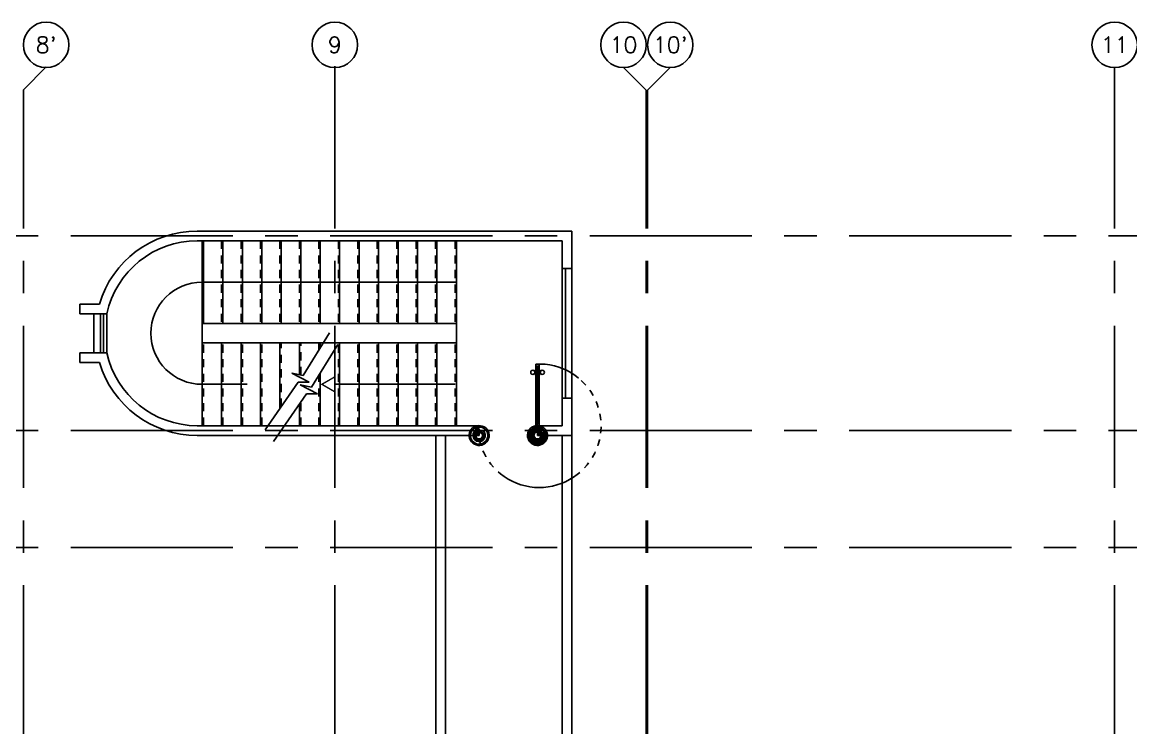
# Model space of a CAD drawing. Extents: x 417866029 to 417866302, y 43498040 to 43498122.
# Drawn here: x 417866072.73 to 417866089.82, y 43498108.13 to 43498119 of the extents above; entities that cross this region are included whole.
import ezdxf
from ezdxf.enums import TextEntityAlignment as Align

# ---------------------------------------------------------------- set-up
doc = ezdxf.new("R2010")
doc.units = 0
doc.header["$MEASUREMENT"] = 0
for name, pattern in [('CENTERX2', [4, 2.5, -0.5, 0.5, -0.5]), ('HIDDEN', [0.375, 0.25, -0.125]), ('HIDDEN2', [0.1875, 0.125, -0.0625])]:
    doc.linetypes.add(name, pattern=pattern)
for name, color, linetype in [('AX', 9, 'CONTINUOUS'), ('AX-CR', 7, 'CONTINUOUS'), ('AX-TXT', 2, 'CONTINUOUS'), ('AXES', 11, 'CENTERX2'), ('DOOR', 9, 'CONTINUOUS'), ('ROOF', 7, 'CONTINUOUS'), ('STR', 9, 'CONTINUOUS'), ('WALL', 9, 'CONTINUOUS'), ('WIN', 9, 'CONTINUOUS')]:
    doc.layers.add(name, color=color, linetype=linetype)
doc.styles.add('ROMANS', font='ROMANS.shx', dxfattribs={"width": 0.6})

# ---------------------------------------------------------------- blocks, each defined once
blk = doc.blocks.new('DOOR-10')
at = {"layer": 'DOOR', "color": 0, "linetype": 'ByBlock'}
for p, q in [((-26, 1100), (-76, 1100)), ((-76, 1100), (-26, 1100)), ((-76, 1050), (-76, 1100)), ((-59, 1050), (-76, 1050)), ((-43, 1070), (-59, 1070)), ((-59, 1050), (-59, 1070)), ((-43, 1050), (-43, 1070)), ((-26, 1050), (-43, 1050)), ((-26, 1050), (-26, 1100)), ((-83, 1005), (-92, 1005)), ((-92, 1005), (-92, 940)), ((-83, 940), (-92, 940)), ((-76, 1018), (-83, 1018)), ((-83, 928), (-83, 1018)), ((-83, 1005), (-83, 940)), ((-76, 928), (-83, 928)), ((-26, 1018), (-18, 1018)), ((-26, 928), (-18, 928)), ((-18, 928), (-18, 1018)), ((-18, 1005), (-9, 1005)), ((-18, 1005), (-18, 940)), ((-18, 940), (-9, 940)), ((-9, 1005), (-9, 940)), ((-76, 200), (-59, 200)), ((-76, 150), (-76, 200)), ((-59, 200), (-59, 180)), ((-59, 180), (-43, 180)), ((-43, 200), (-26, 200)), ((-43, 180), (-43, 200)), ((-26, 200), (-26, 150)), ((-1001, 0), (-1001, 150)), ((-1001, 150), (-976, 150)), ((-1001, 150), (-1001, 0)), ((-951, 0), (-1001, 0)), ((-976, 150), (-976, 100)), ((-976, 100), (-951, 100)), ((-951, 100), (-951, 0)), ((-76, 150), (-26, 150)), ((-51, 100), (-51, 0)), ((-26, 100), (-51, 100)), ((-51, 0), (-1, 0)), ((-1, 150), (-26, 150)), ((-26, 150), (-26, 100))]:
    blk.add_line(p, q, dxfattribs=at)
at = {"layer": 'DOOR', "linetype": 'ByBlock'}
for p, q in [((-76, 1050), (-76, 200)), ((-59, 200), (-59, 1050)), ((-43, 200), (-43, 1050)), ((-26, 200), (-26, 1050))]:
    blk.add_line(p, q, dxfattribs=at)
at = {"layer": 'DOOR', "color": 9, "linetype": 'ByBlock'}
for p, q in [((-951, 0), (-1001, 114)), ((-951, 0), (-1001, 40)), ((-951, 0), (-964, 100)), ((-51, 0), (-1, 114)), ((-51, 0), (-37, 100)), ((-51, 0), (-1, 40)), ((-1, 0), (-1, 150))]:
    blk.add_line(p, q, dxfattribs=at)
at = {"layer": 'DOOR', "color": 0, "linetype": 'ByBlock'}
for centre in [(-124, 973), (23, 973)]:
    blk.add_circle(centre, 32.4, dxfattribs=at)
at = {"layer": 'DOOR', "linetype": 'HIDDEN', "ltscale": 0.5}
blk.add_arc((-23, 149), 952, 93.1482, 179.9482, dxfattribs=at)
at = {"layer": 'DOOR', "color": 9, "linetype": 'ByBlock'}
for centre, radius, start, end in [((-951, 0), 154, 103.7142, 108.8947), ((-951, 0), 134, 100.72, 111.8402), ((-951, 0), 94.4, 90, 121.9818), ((-951, 0), 74.4, 90, 132.2236), ((-951, 0), 54.4, 90, 156.7926), ((-951, 0), 34.4, 90, 180), ((-951, 0), 14.4, 90, 180), ((-51, 0), 94.4, 58.0182, 90), ((-51, 0), 74.4, 47.7764, 90), ((-51, 0), 54.4, 23.2074, 90), ((-51, 0), 34.4, 0, 90), ((-51, 0), 14.4, 0, 90), ((-51, 0), 134, 68.1598, 79.28), ((-51, 0), 114, 64.0838, 77.3774), ((-51, 0), 154, 71.1053, 76.2858)]:
    blk.add_arc(centre, radius, start, end, dxfattribs=at)
blk = doc.blocks.new('AXU')
at = {"layer": 'AX-CR'}
blk.add_circle((0, 350), 350, dxfattribs=at)
at = {"layer": 'AX-TXT', "style": 'ROMANS'}
blk.add_attdef('AX', text='', height=250, dxfattribs=at).set_placement((0, 350), align=Align.MIDDLE)

msp = doc.modelspace()

# ---------------------------------------------------------------- linework, layer by layer
at = {"layer": 'AXES'}
for p, q in [((417866077.554, 43498039.822), (417866077.554, 43498118.635)), ((417866072.754, 43498117.959), (417866073.104, 43498118.309)), ((417866082.354, 43498117.95), (417866082.004, 43498118.3)), ((417866082.374, 43498117.95), (417866082.724, 43498118.3)), ((417866089.574, 43498039.822), (417866089.574, 43498118.3)), ((417866072.754, 43498039.822), (417866072.754, 43498117.959)), ((417866082.354, 43498039.822), (417866082.354, 43498117.95)), ((417866082.374, 43498039.822), (417866082.374, 43498117.95)), ((417866029.482, 43498115.706), (417866098.574, 43498115.706)), ((417866029.482, 43498112.706), (417866111.081, 43498112.706)), ((417866029.482, 43498110.906), (417866098.574, 43498110.906))]:
    msp.add_line(p, q, dxfattribs=at)
at = {"layer": 'ROOF'}
for p, q in [((417866079.109, 43498112.631), (417866079.109, 43498097.956)), ((417866079.259, 43498112.631), (417866079.259, 43498097.956)), ((417866081.059, 43498112.631), (417866081.059, 43498097.956)), ((417866081.209, 43498112.631), (417866081.209, 43498097.956))]:
    msp.add_line(p, q, dxfattribs=at)
at = {"layer": 'STR', "linetype": 'HIDDEN2'}
for p, q in [((417866075.508, 43498115.631), (417866075.508, 43498114.356)), ((417866075.528, 43498115.631), (417866075.528, 43498114.356)), ((417866075.808, 43498115.631), (417866075.808, 43498114.356)), ((417866076.108, 43498115.631), (417866076.108, 43498114.356)), ((417866076.408, 43498115.631), (417866076.408, 43498114.356)), ((417866076.708, 43498115.631), (417866076.708, 43498114.356)), ((417866077.008, 43498115.631), (417866077.008, 43498114.356)), ((417866077.308, 43498115.631), (417866077.308, 43498114.356)), ((417866077.608, 43498115.631), (417866077.608, 43498114.356)), ((417866077.908, 43498115.631), (417866077.908, 43498114.356)), ((417866078.208, 43498115.631), (417866078.208, 43498114.356)), ((417866078.508, 43498115.631), (417866078.508, 43498114.356)), ((417866078.808, 43498115.631), (417866078.808, 43498114.356)), ((417866079.108, 43498115.631), (417866079.108, 43498114.356)), ((417866079.408, 43498115.631), (417866079.408, 43498114.356)), ((417866075.528, 43498112.781), (417866075.528, 43498114.056)), ((417866075.828, 43498112.781), (417866075.828, 43498114.056)), ((417866076.128, 43498112.781), (417866076.128, 43498114.056)), ((417866076.428, 43498112.781), (417866076.428, 43498114.056)), ((417866076.728, 43498113.075), (417866076.728, 43498114.056)), ((417866077.028, 43498113.562), (417866077.028, 43498114.056)), ((417866077.308, 43498113.945), (417866077.308, 43498114.056)), ((417866077.328, 43498113.977), (417866077.328, 43498114.056)), ((417866077.608, 43498112.781), (417866077.608, 43498114.056)), ((417866077.908, 43498112.781), (417866077.908, 43498114.056)), ((417866078.208, 43498112.781), (417866078.208, 43498114.056)), ((417866078.508, 43498112.781), (417866078.508, 43498114.056)), ((417866078.808, 43498112.781), (417866078.808, 43498114.056)), ((417866079.108, 43498112.781), (417866079.108, 43498114.056)), ((417866079.408, 43498112.781), (417866079.408, 43498114.056)), ((417866077.308, 43498112.781), (417866077.308, 43498113.563)), ((417866077.028, 43498112.781), (417866077.028, 43498113.147))]:
    msp.add_line(p, q, dxfattribs=at)
at = {"layer": 'STR'}
for p, q in [((417866075.508, 43498115.631), (417866075.508, 43498114.356)), ((417866075.528, 43498115.631), (417866075.528, 43498114.356)), ((417866075.828, 43498115.631), (417866075.828, 43498114.356)), ((417866076.128, 43498115.631), (417866076.128, 43498114.356)), ((417866076.428, 43498115.631), (417866076.428, 43498114.356)), ((417866076.728, 43498115.631), (417866076.728, 43498114.356)), ((417866077.028, 43498115.631), (417866077.028, 43498114.356)), ((417866077.328, 43498115.631), (417866077.328, 43498114.356)), ((417866077.628, 43498115.631), (417866077.628, 43498114.356)), ((417866077.928, 43498115.631), (417866077.928, 43498114.356)), ((417866078.228, 43498115.631), (417866078.228, 43498114.356)), ((417866078.528, 43498115.631), (417866078.528, 43498114.356)), ((417866078.828, 43498115.631), (417866078.828, 43498114.356)), ((417866079.128, 43498115.631), (417866079.128, 43498114.356)), ((417866079.428, 43498115.631), (417866079.428, 43498114.356)), ((417866079.428, 43498114.994), (417866075.506, 43498114.994)), ((417866077.474, 43498114.21), (417866077.065, 43498113.555)), ((417866075.508, 43498112.781), (417866075.508, 43498114.056)), ((417866075.808, 43498112.781), (417866075.808, 43498114.056)), ((417866076.108, 43498112.781), (417866076.108, 43498114.056)), ((417866076.408, 43498112.781), (417866076.408, 43498114.056)), ((417866076.708, 43498113.047), (417866076.708, 43498114.056)), ((417866077.008, 43498113.566), (417866077.008, 43498114.056)), ((417866077.601, 43498114.032), (417866077.192, 43498113.377)), ((417866077.308, 43498113.945), (417866077.308, 43498114.056)), ((417866077.328, 43498113.977), (417866077.328, 43498114.056)), ((417866077.628, 43498112.781), (417866077.628, 43498114.056)), ((417866077.928, 43498112.781), (417866077.928, 43498114.056)), ((417866078.228, 43498112.781), (417866078.228, 43498114.056)), ((417866078.528, 43498112.781), (417866078.528, 43498114.056)), ((417866078.828, 43498112.781), (417866078.828, 43498114.056)), ((417866079.128, 43498112.781), (417866079.128, 43498114.056)), ((417866079.428, 43498112.781), (417866079.428, 43498114.056)), ((417866077.065, 43498113.555), (417866076.89, 43498113.59)), ((417866076.89, 43498113.59), (417866077.159, 43498113.45)), ((417866077.328, 43498112.781), (417866077.328, 43498113.595)), ((417866076.202, 43498113.419), (417866075.506, 43498113.419)), ((417866076.988, 43498113.45), (417866076.481, 43498112.719)), ((417866077.159, 43498113.45), (417866076.988, 43498113.45)), ((417866077.192, 43498113.377), (417866077.017, 43498113.412)), ((417866077.017, 43498113.412), (417866077.286, 43498113.272)), ((417866077.554, 43498113.419), (417866079.408, 43498113.419)), ((417866077.115, 43498113.272), (417866076.608, 43498112.54)), ((417866077.286, 43498113.272), (417866077.115, 43498113.272)), ((417866077.008, 43498112.781), (417866077.008, 43498113.118))]:
    msp.add_line(p, q, dxfattribs=at)
at = {"layer": 'STR', "const_width": 0.0215}
msp.add_lwpolyline([(417866077.554, 43498113.534), (417866077.554, 43498113.303), (417866077.354, 43498113.419)], close=True, dxfattribs=at)
at = {"layer": 'STR'}
msp.add_arc((417866075.506, 43498114.206), 0.787, 90, 270, dxfattribs=at)
at = {"layer": 'WALL'}
for p, q in [((417866075.433, 43498115.781), (417866081.209, 43498115.781)), ((417866081.209, 43498115.781), (417866081.209, 43498115.206)), ((417866075.433, 43498115.631), (417866081.059, 43498115.631)), ((417866081.059, 43498115.631), (417866081.059, 43498115.206)), ((417866081.209, 43498115.206), (417866081.059, 43498115.206)), ((417866073.924, 43498114.656), (417866073.624, 43498114.656)), ((417866073.624, 43498114.506), (417866073.624, 43498114.656)), ((417866074.04, 43498114.506), (417866073.624, 43498114.506)), ((417866075.508, 43498114.356), (417866079.428, 43498114.356)), ((417866075.508, 43498114.056), (417866075.508, 43498114.356)), ((417866079.428, 43498114.356), (417866079.428, 43498114.056)), ((417866074.04, 43498113.906), (417866073.624, 43498113.906)), ((417866073.624, 43498113.756), (417866073.624, 43498113.906)), ((417866075.508, 43498114.056), (417866079.428, 43498114.056)), ((417866073.924, 43498113.756), (417866073.624, 43498113.756)), ((417866081.209, 43498113.206), (417866081.059, 43498113.206)), ((417866081.059, 43498113.206), (417866081.059, 43498112.781)), ((417866081.209, 43498113.206), (417866081.209, 43498112.631)), ((417866075.433, 43498112.781), (417866079.728, 43498112.781)), ((417866079.728, 43498112.781), (417866079.728, 43498112.631)), ((417866080.728, 43498112.781), (417866080.728, 43498112.631)), ((417866075.433, 43498112.631), (417866079.728, 43498112.631))]:
    msp.add_line(p, q, dxfattribs=at)
at = {"layer": 'WALL', "linetype": 'ByBlock', "ltscale": 0.3}
for p, q in [((417866080.728, 43498112.781), (417866081.059, 43498112.781)), ((417866080.728, 43498112.631), (417866081.209, 43498112.631))]:
    msp.add_line(p, q, dxfattribs=at)
at = {"layer": 'WALL'}
for radius, start, end in [(1.575, 90, 163.3984), (1.425, 90, 167.8468), (1.425, 192.1532, 270), (1.575, 196.6016, 270)]:
    msp.add_arc((417866075.433, 43498114.206), radius, start, end, dxfattribs=at)
at = {"layer": 'WIN'}
for p, q in [((417866081.059, 43498115.206), (417866081.059, 43498113.206)), ((417866081.109, 43498115.206), (417866081.109, 43498113.206)), ((417866081.209, 43498115.206), (417866081.209, 43498113.206)), ((417866073.84, 43498114.506), (417866073.84, 43498113.906)), ((417866073.94, 43498114.506), (417866073.94, 43498113.906)), ((417866073.99, 43498114.506), (417866073.99, 43498113.906)), ((417866074.04, 43498114.506), (417866074.04, 43498113.906))]:
    msp.add_line(p, q, dxfattribs=at)

# ---------------------------------------------------------------- block references
at = {"layer": 'AX', "xscale": 0.0009999871253967285, "yscale": 0.001000002026557922, "zscale": 0.001}
for p, values in [((417866073.104, 43498118.3), {'AX': "8'"}), ((417866077.554, 43498118.3), {'AX': '9'}), ((417866082.004, 43498118.3), {'AX': '10'}), ((417866082.724, 43498118.3), {'AX': "10'"}), ((417866089.574, 43498118.3), {'AX': '11'})]:
    msp.add_blockref('AXU', p, dxfattribs=at).add_auto_attribs(values)
at = {"layer": 'DOOR', "color": 0, "linetype": 'ByBlock', "ltscale": 0.3, "xscale": 0.0009999871253967285, "yscale": 0.001000002026557922, "zscale": 0.001}
msp.add_blockref('DOOR-10', (417866080.729, 43498112.631), dxfattribs=at)

doc.saveas('drawing.dxf')
